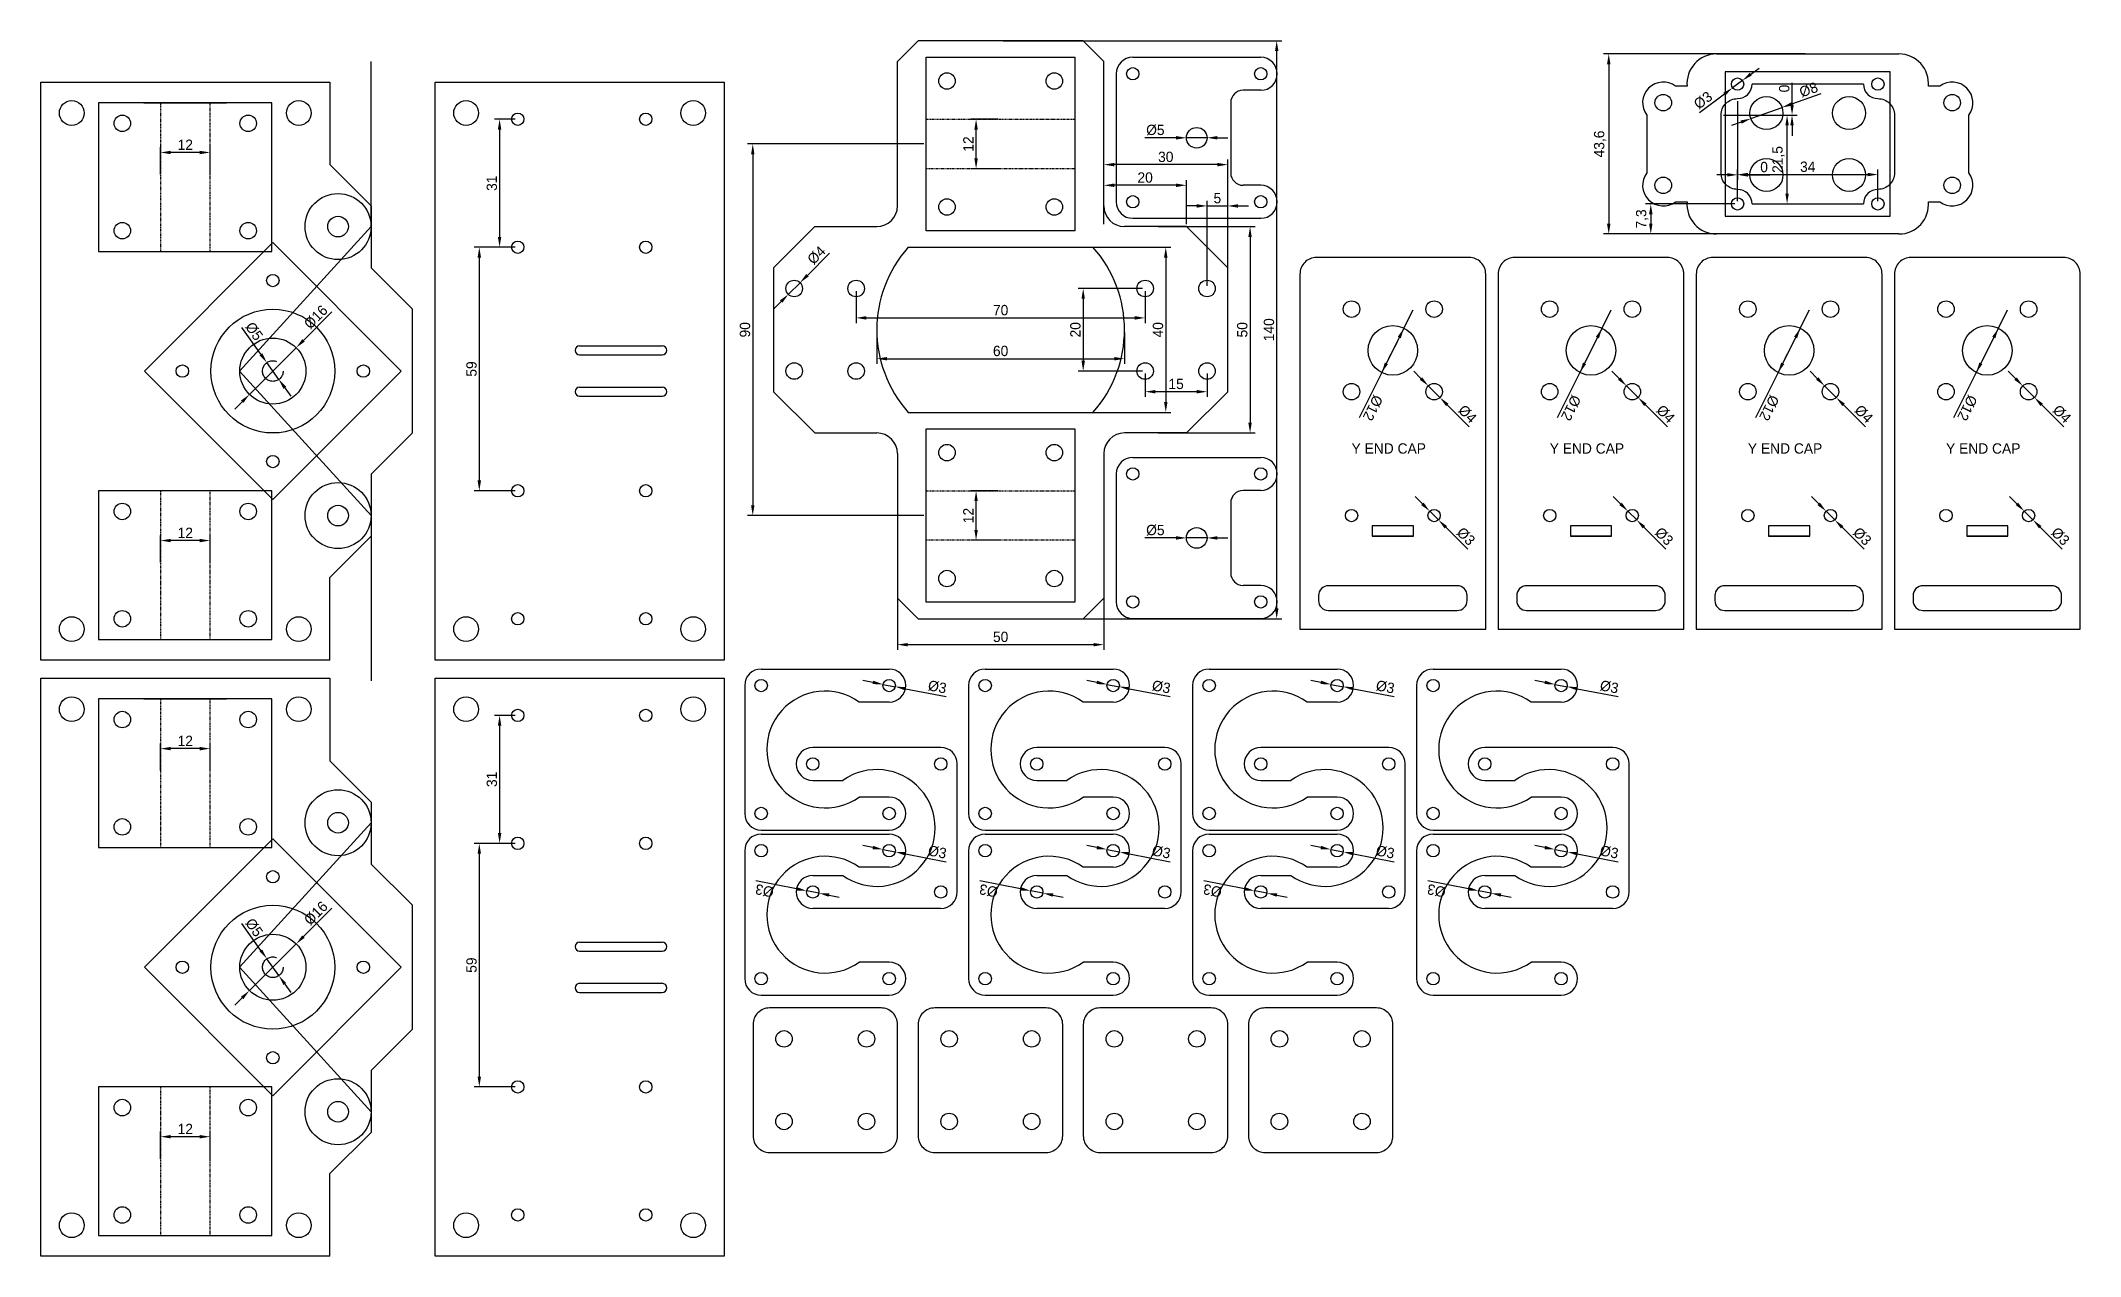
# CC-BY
# Model space of a CAD drawing. Header units: millimetres. Extents: x 5 to 499, y -139 to 155.
import ezdxf

# ---------------------------------------------------------------- set-up
doc = ezdxf.new("R2010")
doc.units = ezdxf.units.MM
doc.linetypes.add('DASH2DOT', pattern=[31.75, 12.7, -6.35, 0, -6.35, 0, -6.35])
for name, color, linetype in [('LASER', 1, 'Continuous'), ('MECHANICAL', 4, 'Continuous'), ('MECHANICAL 2', 2, 'DASH2DOT')]:
    doc.layers.add(name, color=color, linetype=linetype)
doc.styles.get("Standard").update_dxf_attribs({"font": 'FC-Simplex.shx'})
doc.dimstyles.new('ISO-25', dxfattribs={"dimtxt": 2.5, "dimasz": 2.5, "dimexe": 1.25, "dimexo": 0.625, "dimtad": 1, "dimtxsty": 'Standard', "dimcen": 2.5, "dimadec": 0, "dimazin": 0, "dimtfac": 1, "dimtmove": 0, "dimatfit": 3, "dimfxl": 1, "dimarcsym": 0})

# ---------------------------------------------------------------- blocks, each defined once
blk = doc.blocks.new('*D78')
at = {"color": 0, "linetype": 'Continuous', "lineweight": -2}
for p, q in [((464.12, 54.69), (471.23, 57.23)), ((451.88, 50.31), (449.52, 49.47)), ((454.23, 51.15), (461.77, 53.85))]:
    blk.add_line(p, q, dxfattribs=at)
at = {"color": 0}
for points in [[(463.98, 55.08), (464.26, 54.29), (461.77, 53.85)], [(452.02, 49.92), (451.74, 50.71), (454.23, 51.15)]]:
    blk.add_solid(points, dxfattribs=at)
at = {"layer": 'Defpoints', "color": 0}
for p in [(454.23, 51.15), (461.77, 53.85)]:
    blk.add_point(p, dxfattribs=at)
at = {"color": 0, "linetype": 'Continuous', "insert": (468.22, 58.14), "char_height": 2.5, "attachment_point": 5, "rotation": 19.6538}
blk.add_mtext('%%c8', dxfattribs=at)
blk = doc.blocks.new('*D79')
at = {"color": 0, "linetype": 'Continuous', "lineweight": -2}
for p, q in [((452.2, 60.4), (449.8, 58.6)), ((454.2, 61.9), (456.2, 63.4)), ((447.8, 57.1), (441.76, 52.57))]:
    blk.add_line(p, q, dxfattribs=at)
at = {"color": 0}
for points in [[(453.95, 62.23), (454.45, 61.57), (452.2, 60.4)], [(448.05, 56.77), (447.55, 57.43), (449.8, 58.6)]]:
    blk.add_solid(points, dxfattribs=at)
at = {"layer": 'Defpoints', "color": 0}
for p in [(452.2, 60.4), (449.8, 58.6)]:
    blk.add_point(p, dxfattribs=at)
at = {"color": 0, "linetype": 'Continuous', "insert": (442.65, 55.59), "char_height": 2.5, "attachment_point": 5, "rotation": 36.8699}
blk.add_mtext('%%c3', dxfattribs=at)
blk = doc.blocks.new('*D305')
at = {"color": 0, "linetype": 'Continuous', "lineweight": -2}
for p, q in [((19.07, 18.76), (16.62, 19.23)), ((21.53, 18.28), (24.47, 17.72)), ((26.93, 17.24), (36.79, 15.33))]:
    blk.add_line(p, q, dxfattribs=at)
at = {"color": 0}
for points in [[(18.99, 18.35), (19.15, 19.17), (21.53, 18.28)], [(27.01, 17.65), (26.85, 16.83), (24.47, 17.72)]]:
    blk.add_solid(points, dxfattribs=at)
at = {"layer": 'Defpoints', "color": 0}
for p in [(21.53, 18.28), (24.47, 17.72)]:
    blk.add_point(p, dxfattribs=at)
at = {"color": 0, "linetype": 'Continuous', "insert": (34.66, 17.65), "char_height": 2.5, "attachment_point": 5, "rotation": 349.0491}
blk.add_mtext('%%c3', dxfattribs=at)
blk = doc.blocks.new('*D275')
at = {"color": 0, "linetype": 'Continuous', "lineweight": -2}
for p, q in [((-30, 20), (-37.55, 20)), ((-22.5, 20), (-27.5, 20)), ((-20, 20), (-17.5, 20))]:
    blk.add_line(p, q, dxfattribs=at)
at = {"color": 0}
for points in [[(-30, 19.58), (-30, 20.42), (-27.5, 20)], [(-20, 20.42), (-20, 19.58), (-22.5, 20)]]:
    blk.add_solid(points, dxfattribs=at)
at = {"layer": 'Defpoints', "color": 0}
for p in [(-27.5, 20), (-22.5, 20)]:
    blk.add_point(p, dxfattribs=at)
at = {"color": 0, "linetype": 'Continuous', "insert": (-35.02, 21.87), "char_height": 2.5, "attachment_point": 5}
blk.add_mtext('%%c5', dxfattribs=at)
blk = doc.blocks.new('*D104')
at = {"color": 0, "linetype": 'Continuous', "lineweight": -2}
for p, q in [((-6, 3.62), (-6, 10.2)), ((6, 3.62), (6, 10.2)), ((-3.5, 8.95), (3.5, 8.95))]:
    blk.add_line(p, q, dxfattribs=at)
at = {"color": 0}
for points in [[(-3.5, 9.36), (-3.5, 8.53), (-6, 8.95)], [(3.5, 8.53), (3.5, 9.36), (6, 8.95)]]:
    blk.add_solid(points, dxfattribs=at)
at = {"layer": 'Defpoints', "color": 0}
for p in [(6, 8.95), (-6, 3), (6, 3)]:
    blk.add_point(p, dxfattribs=at)
at = {"color": 0, "linetype": 'Continuous', "insert": (0, 10.82), "char_height": 2.5, "attachment_point": 5}
blk.add_mtext('12', dxfattribs=at)
blk = doc.blocks.new('*D91')
at = {"color": 0, "linetype": 'Continuous', "lineweight": -2}
for p, q in [((270, 44.37), (270, 36.74)), ((330, 44.37), (330, 36.74)), ((272.5, 37.99), (327.5, 37.99))]:
    blk.add_line(p, q, dxfattribs=at)
at = {"color": 0}
for points in [[(272.5, 38.41), (272.5, 37.57), (270, 37.99)], [(327.5, 37.57), (327.5, 38.41), (330, 37.99)]]:
    blk.add_solid(points, dxfattribs=at)
at = {"layer": 'Defpoints', "color": 0}
for p in [(270, 45), (330, 45), (330, 37.99)]:
    blk.add_point(p, dxfattribs=at)
at = {"color": 0, "linetype": 'Continuous', "insert": (300, 39.86), "char_height": 2.5, "attachment_point": 5}
blk.add_mtext('60', dxfattribs=at)
blk = doc.blocks.new('*D93')
at = {"color": 0, "linetype": 'Continuous', "lineweight": -2}
for p, q in [((265, 54.37), (265, 46.63)), ((335, 54.37), (335, 46.63)), ((267.5, 47.88), (332.5, 47.88))]:
    blk.add_line(p, q, dxfattribs=at)
at = {"color": 0}
for points in [[(267.5, 48.3), (267.5, 47.46), (265, 47.88)], [(332.5, 47.46), (332.5, 48.3), (335, 47.88)]]:
    blk.add_solid(points, dxfattribs=at)
at = {"layer": 'Defpoints', "color": 0}
for p in [(265, 55), (335, 55), (335, 47.88)]:
    blk.add_point(p, dxfattribs=at)
at = {"color": 0, "linetype": 'Continuous', "insert": (300, 49.75), "char_height": 2.5, "attachment_point": 5}
blk.add_mtext('70', dxfattribs=at)
blk = doc.blocks.new('*D184')
at = {"color": 0, "linetype": 'Continuous', "lineweight": -2}
for p, q in [((325, 70.62), (325, 86.25)), ((352.5, 85), (327.5, 85)), ((355, 70.62), (355, 86.25))]:
    blk.add_line(p, q, dxfattribs=at)
at = {"color": 0}
for points in [[(327.5, 85.42), (327.5, 84.58), (325, 85)], [(352.5, 84.58), (352.5, 85.42), (355, 85)]]:
    blk.add_solid(points, dxfattribs=at)
at = {"layer": 'Defpoints', "color": 0}
for p in [(325, 85), (325, 70), (355, 70)]:
    blk.add_point(p, dxfattribs=at)
at = {"color": 0, "linetype": 'Continuous', "insert": (340, 86.87), "char_height": 2.5, "attachment_point": 5}
blk.add_mtext('30', dxfattribs=at)
blk = doc.blocks.new('*D185')
at = {"color": 0, "linetype": 'Continuous', "lineweight": -2}
for p, q in [((300.62, 65), (341.25, 65)), ((340, 62.5), (340, 27.5)), ((300.62, 25), (341.25, 25))]:
    blk.add_line(p, q, dxfattribs=at)
at = {"color": 0}
for points in [[(340.42, 62.5), (339.58, 62.5), (340, 65)], [(339.58, 27.5), (340.42, 27.5), (340, 25)]]:
    blk.add_solid(points, dxfattribs=at)
at = {"layer": 'Defpoints', "color": 0}
for p in [(300, 65), (300, 25), (340, 25)]:
    blk.add_point(p, dxfattribs=at)
at = {"color": 0, "linetype": 'Continuous', "insert": (338.12, 45), "char_height": 2.5, "attachment_point": 5, "rotation": 90}
blk.add_mtext('40', dxfattribs=at)
blk = doc.blocks.new('*D187')
at = {"color": 0, "linetype": 'Continuous', "lineweight": -2}
for p, q in [((338.12, 70), (361.67, 70)), ((360.42, 67.5), (360.42, 22.5)), ((338.12, 20), (361.67, 20))]:
    blk.add_line(p, q, dxfattribs=at)
at = {"color": 0}
for points in [[(360.83, 67.5), (360, 67.5), (360.42, 70)], [(360, 22.5), (360.83, 22.5), (360.42, 20)]]:
    blk.add_solid(points, dxfattribs=at)
at = {"layer": 'Defpoints', "color": 0}
for p in [(337.5, 70), (337.5, 20), (360.42, 20)]:
    blk.add_point(p, dxfattribs=at)
at = {"color": 0, "linetype": 'Continuous', "insert": (358.54, 45), "char_height": 2.5, "attachment_point": 5, "rotation": 90}
blk.add_mtext('50', dxfattribs=at)
blk = doc.blocks.new('*D188')
at = {"color": 0, "linetype": 'Continuous', "lineweight": -2}
for p, q in [((275, -3.13), (275, -32.52)), ((325, -3.13), (325, -32.52)), ((277.5, -31.27), (322.5, -31.27))]:
    blk.add_line(p, q, dxfattribs=at)
at = {"color": 0}
for points in [[(277.5, -30.86), (277.5, -31.69), (275, -31.27)], [(322.5, -31.69), (322.5, -30.86), (325, -31.27)]]:
    blk.add_solid(points, dxfattribs=at)
at = {"layer": 'Defpoints', "color": 0}
for p in [(275, -2.5), (325, -2.5), (325, -31.27)]:
    blk.add_point(p, dxfattribs=at)
at = {"color": 0, "linetype": 'Continuous', "insert": (300, -29.4), "char_height": 2.5, "attachment_point": 5}
blk.add_mtext('50', dxfattribs=at)
blk = doc.blocks.new('*D189')
at = {"color": 0, "linetype": 'Continuous', "lineweight": -2}
for p, q in [((281.38, 90), (238.71, 90)), ((239.96, 87.5), (239.96, 2.5)), ((281.38, 0), (238.71, 0))]:
    blk.add_line(p, q, dxfattribs=at)
at = {"color": 0}
for points in [[(240.37, 87.5), (239.54, 87.5), (239.96, 90)], [(239.54, 2.5), (240.37, 2.5), (239.96, 0)]]:
    blk.add_solid(points, dxfattribs=at)
at = {"layer": 'Defpoints', "color": 0}
for p in [(282, 90), (239.96, 0), (282, 0)]:
    blk.add_point(p, dxfattribs=at)
at = {"color": 0, "linetype": 'Continuous', "insert": (238.08, 45), "char_height": 2.5, "attachment_point": 5, "rotation": 90}
blk.add_mtext('90', dxfattribs=at)
blk = doc.blocks.new('*D190')
at = {"color": 0, "linetype": 'Continuous', "lineweight": -2}
for p, q in [((300.62, 115), (368.12, 115)), ((366.87, -22.5), (366.87, 112.5)), ((300.62, -25), (368.12, -25))]:
    blk.add_line(p, q, dxfattribs=at)
at = {"color": 0}
for points in [[(367.29, 112.5), (366.45, 112.5), (366.87, 115)], [(366.45, -22.5), (367.29, -22.5), (366.87, -25)]]:
    blk.add_solid(points, dxfattribs=at)
at = {"layer": 'Defpoints', "color": 0}
for p in [(300, 115), (366.87, 115), (300, -25)]:
    blk.add_point(p, dxfattribs=at)
at = {"color": 0, "linetype": 'Continuous', "insert": (365, 45), "char_height": 2.5, "attachment_point": 5, "rotation": 90}
blk.add_mtext('140', dxfattribs=at)
blk = doc.blocks.new('*D191')
at = {"color": 0, "linetype": 'Continuous', "lineweight": -2}
for p, q in [((253.18, 58.18), (258.52, 63.52)), ((248.59, 53.59), (251.41, 56.41)), ((246.82, 51.82), (245.05, 50.05))]:
    blk.add_line(p, q, dxfattribs=at)
at = {"color": 0}
for points in [[(252.89, 58.48), (253.48, 57.89), (251.41, 56.41)], [(247.11, 51.52), (246.52, 52.11), (248.59, 53.59)]]:
    blk.add_solid(points, dxfattribs=at)
at = {"layer": 'Defpoints', "color": 0}
for p in [(251.41, 56.41), (248.59, 53.59)]:
    blk.add_point(p, dxfattribs=at)
at = {"color": 0, "linetype": 'Continuous', "insert": (255.41, 63.06), "char_height": 2.5, "attachment_point": 5, "rotation": 45}
blk.add_mtext('%%c4', dxfattribs=at)
blk = doc.blocks.new('*D192')
at = {"color": 0, "linetype": 'Continuous', "lineweight": -2}
for p, q in [((347.5, 75), (345, 75)), ((350, 55.62), (350, 76.25)), ((350, 75), (355, 75)), ((355, 55.62), (355, 76.25)), ((357.5, 75), (360, 75))]:
    blk.add_line(p, q, dxfattribs=at)
at = {"color": 0}
for points in [[(347.5, 74.58), (347.5, 75.42), (350, 75)], [(357.5, 75.42), (357.5, 74.58), (355, 75)]]:
    blk.add_solid(points, dxfattribs=at)
at = {"layer": 'Defpoints', "color": 0}
for p in [(355, 75), (350, 55), (355, 55)]:
    blk.add_point(p, dxfattribs=at)
at = {"color": 0, "linetype": 'Continuous', "insert": (352.5, 76.87), "char_height": 2.5, "attachment_point": 5}
blk.add_mtext('5', dxfattribs=at)
blk = doc.blocks.new('*D193')
at = {"color": 0, "linetype": 'Continuous', "lineweight": -2}
for p, q in [((334.38, 55), (318.75, 55)), ((320, 52.5), (320, 37.5)), ((334.38, 35), (318.75, 35))]:
    blk.add_line(p, q, dxfattribs=at)
at = {"color": 0}
for points in [[(320.42, 52.5), (319.58, 52.5), (320, 55)], [(319.58, 37.5), (320.42, 37.5), (320, 35)]]:
    blk.add_solid(points, dxfattribs=at)
at = {"layer": 'Defpoints', "color": 0}
for p in [(335, 55), (320, 35), (335, 35)]:
    blk.add_point(p, dxfattribs=at)
at = {"color": 0, "linetype": 'Continuous', "insert": (318.12, 45), "char_height": 2.5, "attachment_point": 5, "rotation": 90}
blk.add_mtext('20', dxfattribs=at)
blk = doc.blocks.new('*D194')
at = {"color": 0, "linetype": 'Continuous', "lineweight": -2}
for p, q in [((335, 34.37), (335, 28.75)), ((347.5, 30), (337.5, 30)), ((350, 34.37), (350, 28.75))]:
    blk.add_line(p, q, dxfattribs=at)
at = {"color": 0}
for points in [[(337.5, 30.42), (337.5, 29.58), (335, 30)], [(347.5, 29.58), (347.5, 30.42), (350, 30)]]:
    blk.add_solid(points, dxfattribs=at)
at = {"layer": 'Defpoints', "color": 0}
for p in [(335, 35), (350, 35), (335, 30)]:
    blk.add_point(p, dxfattribs=at)
at = {"color": 0, "linetype": 'Continuous', "insert": (342.5, 31.87), "char_height": 2.5, "attachment_point": 5}
blk.add_mtext('15', dxfattribs=at)
blk = doc.blocks.new('*D195')
at = {"color": 0, "linetype": 'Continuous', "lineweight": -2}
for p, q in [((325, 70.62), (325, 81.25)), ((342.5, 80), (327.5, 80)), ((345, 70.62), (345, 81.25))]:
    blk.add_line(p, q, dxfattribs=at)
at = {"color": 0}
for points in [[(327.5, 80.42), (327.5, 79.58), (325, 80)], [(342.5, 79.58), (342.5, 80.42), (345, 80)]]:
    blk.add_solid(points, dxfattribs=at)
at = {"layer": 'Defpoints', "color": 0}
for p in [(325, 80), (325, 70), (345, 70)]:
    blk.add_point(p, dxfattribs=at)
at = {"color": 0, "linetype": 'Continuous', "insert": (335, 81.87), "char_height": 2.5, "attachment_point": 5}
blk.add_mtext('20', dxfattribs=at)
blk = doc.blocks.new('*D198')
at = {"color": 0, "linetype": 'Continuous', "lineweight": -2}
for p, q in [((416, 116.12), (416, 123.85)), ((450, 116.12), (450, 123.85)), ((418.5, 122.6), (447.5, 122.6))]:
    blk.add_line(p, q, dxfattribs=at)
at = {"color": 0}
for points in [[(418.5, 123.02), (418.5, 122.18), (416, 122.6)], [(447.5, 122.18), (447.5, 123.02), (450, 122.6)]]:
    blk.add_solid(points, dxfattribs=at)
at = {"layer": 'Defpoints', "color": 0}
for p in [(450, 122.6), (416, 115.5), (450, 115.5)]:
    blk.add_point(p, dxfattribs=at)
at = {"color": 0, "linetype": 'Continuous', "insert": (433, 124.48), "char_height": 2.5, "attachment_point": 5}
blk.add_mtext('34', dxfattribs=at)
blk = doc.blocks.new('*D199')
at = {"color": 0, "linetype": 'Continuous', "lineweight": -2}
for p, q in [((416, 140.38), (416, 121.28)), ((416, 119.62), (416, 123.78)), ((413.5, 122.53), (411, 122.53)), ((416, 122.53), (416, 122.53)), ((418.5, 122.53), (423.85, 122.53))]:
    blk.add_line(p, q, dxfattribs=at)
at = {"color": 0}
for points in [[(413.5, 122.11), (413.5, 122.95), (416, 122.53)], [(418.5, 122.95), (418.5, 122.11), (416, 122.53)]]:
    blk.add_solid(points, dxfattribs=at)
at = {"layer": 'Defpoints', "color": 0}
for p in [(416, 141), (416, 122.53), (416, 119)]:
    blk.add_point(p, dxfattribs=at)
at = {"color": 0, "linetype": 'Continuous', "insert": (422.43, 124.4), "char_height": 2.5, "attachment_point": 5}
blk.add_mtext('0', dxfattribs=at)
blk = doc.blocks.new('*D200')
at = {"color": 0, "linetype": 'Continuous', "lineweight": -2}
for p, q in [((429.2, 139.5), (429.2, 144.85)), ((416.62, 137), (430.45, 137)), ((416.62, 137), (430.45, 137)), ((429.2, 137), (429.2, 137)), ((429.2, 134.5), (429.2, 132))]:
    blk.add_line(p, q, dxfattribs=at)
at = {"color": 0}
for points in [[(428.78, 139.5), (429.61, 139.5), (429.2, 137)], [(429.61, 134.5), (428.78, 134.5), (429.2, 137)]]:
    blk.add_solid(points, dxfattribs=at)
at = {"layer": 'Defpoints', "color": 0}
for p in [(416, 137), (416, 137), (429.2, 137)]:
    blk.add_point(p, dxfattribs=at)
at = {"color": 0, "linetype": 'Continuous', "insert": (427.32, 143.43), "char_height": 2.5, "attachment_point": 5, "rotation": 90}
blk.add_mtext('0', dxfattribs=at)
blk = doc.blocks.new('*D201')
at = {"color": 0, "linetype": 'Continuous', "lineweight": -2}
for p, q in [((412.62, 137), (429.25, 137)), ((428, 118), (428, 134.5)), ((420.12, 115.5), (429.25, 115.5))]:
    blk.add_line(p, q, dxfattribs=at)
at = {"color": 0}
for points in [[(428.41, 134.5), (427.58, 134.5), (428, 137)], [(427.58, 118), (428.41, 118), (428, 115.5)]]:
    blk.add_solid(points, dxfattribs=at)
at = {"layer": 'Defpoints', "color": 0}
for p in [(412, 137), (428, 137), (419.5, 115.5)]:
    blk.add_point(p, dxfattribs=at)
at = {"color": 0, "linetype": 'Continuous', "insert": (425.9, 126.25), "char_height": 2.5, "attachment_point": 5, "rotation": 90}
blk.add_mtext('21,5', dxfattribs=at)
blk = doc.blocks.new('*D202')
at = {"color": 0, "linetype": 'Continuous', "lineweight": -2}
for p, q in [((432.38, 151.8), (383.55, 151.8)), ((384.8, 149.3), (384.8, 110.7)), ((432.38, 108.2), (383.55, 108.2))]:
    blk.add_line(p, q, dxfattribs=at)
at = {"color": 0}
for points in [[(385.22, 149.3), (384.38, 149.3), (384.8, 151.8)], [(384.38, 110.7), (385.22, 110.7), (384.8, 108.2)]]:
    blk.add_solid(points, dxfattribs=at)
at = {"layer": 'Defpoints', "color": 0}
for p in [(433, 151.8), (384.8, 108.2), (433, 108.2)]:
    blk.add_point(p, dxfattribs=at)
at = {"color": 0, "linetype": 'Continuous', "insert": (382.7, 130), "char_height": 2.5, "attachment_point": 5, "rotation": 90}
blk.add_mtext('43,6', dxfattribs=at)
blk = doc.blocks.new('*D204')
at = {"color": 0, "linetype": 'Continuous', "lineweight": -2}
for p, q in [((415.38, 115.5), (393.73, 115.5)), ((394.98, 113), (394.98, 110.7)), ((415.38, 108.2), (393.73, 108.2))]:
    blk.add_line(p, q, dxfattribs=at)
at = {"color": 0}
for points in [[(395.4, 113), (394.57, 113), (394.98, 115.5)], [(394.57, 110.7), (395.4, 110.7), (394.98, 108.2)]]:
    blk.add_solid(points, dxfattribs=at)
at = {"layer": 'Defpoints', "color": 0}
for p in [(416, 115.5), (394.98, 108.2), (416, 108.2)]:
    blk.add_point(p, dxfattribs=at)
at = {"color": 0, "linetype": 'Continuous', "insert": (392.88, 111.85), "char_height": 2.5, "attachment_point": 5, "rotation": 90}
blk.add_mtext('7,3', dxfattribs=at)
blk = doc.blocks.new('*D302')
at = {"color": 0, "linetype": 'Continuous', "lineweight": -2}
for p, q in [((-0.74, 12.75), (4.6, 18.09)), ((-5.34, 8.15), (-2.51, 10.98)), ((-7.1, 6.38), (-8.87, 4.62))]:
    blk.add_line(p, q, dxfattribs=at)
at = {"color": 0}
for points in [[(-1.03, 13.04), (-0.44, 12.45), (-2.51, 10.98)], [(-6.81, 6.09), (-7.4, 6.68), (-5.34, 8.15)]]:
    blk.add_solid(points, dxfattribs=at)
at = {"layer": 'Defpoints', "color": 0}
for p in [(-2.51, 10.98), (-5.34, 8.15)]:
    blk.add_point(p, dxfattribs=at)
at = {"color": 0, "linetype": 'Continuous', "insert": (1.49, 17.63), "char_height": 2.5, "attachment_point": 5, "rotation": 45}
blk.add_mtext('%%c4', dxfattribs=at)
blk = doc.blocks.new('*D301')
at = {"color": 0, "linetype": 'Continuous', "lineweight": -2}
for p, q in [((-19.29, 2.25), (-23.76, 4.49)), ((-19.29, 2.25), (-8.55, -3.12)), ((-17.05, 1.13), (-14.82, 0.01)), ((-17.05, 1.13), (-14.82, 0.01)), ((-10.79, -2), (-13.03, -0.88)), ((-8.55, -3.12), (2.4, -8.6))]:
    blk.add_line(p, q, dxfattribs=at)
at = {"color": 0}
for points in [[(-16.87, 1.5), (-17.24, 0.76), (-19.29, 2.25)], [(-10.98, -2.37), (-10.6, -1.63), (-8.55, -3.12)]]:
    blk.add_solid(points, dxfattribs=at)
at = {"layer": 'Defpoints', "color": 0}
for p in [(-19.29, 2.25), (-8.55, -3.12)]:
    blk.add_point(p, dxfattribs=at)
at = {"color": 0, "linetype": 'Continuous', "insert": (0, -5.3), "char_height": 2.5, "attachment_point": 5, "rotation": 333.4349}
blk.add_mtext('%%c12', dxfattribs=at)
blk = doc.blocks.new('*D303')
at = {"color": 0, "linetype": 'Continuous', "lineweight": -2}
for p, q in [((28.91, 12.39), (34.25, 17.73)), ((25.02, 8.51), (27.14, 10.63)), ((23.25, 6.74), (21.48, 4.97))]:
    blk.add_line(p, q, dxfattribs=at)
at = {"color": 0}
for points in [[(28.61, 12.69), (29.2, 12.1), (27.14, 10.63)], [(23.55, 6.44), (22.96, 7.03), (25.02, 8.51)]]:
    blk.add_solid(points, dxfattribs=at)
at = {"layer": 'Defpoints', "color": 0}
for p in [(27.14, 10.63), (25.02, 8.51)]:
    blk.add_point(p, dxfattribs=at)
at = {"color": 0, "linetype": 'Continuous', "insert": (31.13, 17.27), "char_height": 2.5, "attachment_point": 5, "rotation": 45}
blk.add_mtext('%%c3', dxfattribs=at)
blk = doc.blocks.new('*D306')
at = {"color": 0, "linetype": 'Continuous', "lineweight": -2}
for p, q in [((34, 122.62), (34, 129.2)), ((46, 122.62), (46, 129.2)), ((43.5, 127.95), (36.5, 127.95))]:
    blk.add_line(p, q, dxfattribs=at)
at = {"color": 0}
for points in [[(36.5, 128.36), (36.5, 127.53), (34, 127.95)], [(43.5, 127.53), (43.5, 128.36), (46, 127.95)]]:
    blk.add_solid(points, dxfattribs=at)
at = {"layer": 'Defpoints', "color": 0}
for p in [(34, 127.95), (34, 122), (46, 122)]:
    blk.add_point(p, dxfattribs=at)
at = {"color": 0, "linetype": 'Continuous', "insert": (40, 129.82), "char_height": 2.5, "attachment_point": 5}
blk.add_mtext('12', dxfattribs=at)
blk = doc.blocks.new('*D307')
at = {"color": 0, "linetype": 'Continuous', "lineweight": -2}
for p, q in [((34, 28.62), (34, 35.2)), ((46, 28.62), (46, 35.2)), ((43.5, 33.95), (36.5, 33.95))]:
    blk.add_line(p, q, dxfattribs=at)
at = {"color": 0}
for points in [[(36.5, 34.36), (36.5, 33.53), (34, 33.95)], [(43.5, 33.53), (43.5, 34.36), (46, 33.95)]]:
    blk.add_solid(points, dxfattribs=at)
at = {"layer": 'Defpoints', "color": 0}
for p in [(34, 33.95), (34, 28), (46, 28)]:
    blk.add_point(p, dxfattribs=at)
at = {"color": 0, "linetype": 'Continuous', "insert": (40, 35.82), "char_height": 2.5, "attachment_point": 5}
blk.add_mtext('12', dxfattribs=at)
blk = doc.blocks.new('*D308')
at = {"color": 0, "lineweight": -2}
for p, q in [((58.31, 79.07), (53.67, 85.59)), ((62.66, 72.96), (59.76, 77.04)), ((64.11, 70.93), (65.56, 68.89))]:
    blk.add_line(p, q, dxfattribs=at)
at = {"color": 0}
for points in [[(57.97, 78.83), (58.65, 79.31), (59.76, 77.04)], [(64.45, 71.17), (63.77, 70.69), (62.66, 72.96)]]:
    blk.add_solid(points, dxfattribs=at)
at = {"layer": 'Defpoints', "color": 0}
for p in [(59.76, 77.04), (62.66, 72.96)]:
    blk.add_point(p, dxfattribs=at)
at = {"color": 0, "linetype": 'Continuous', "insert": (56.67, 84.62), "char_height": 2.5, "attachment_point": 5, "rotation": 305.4494}
blk.add_mtext('%%c5', dxfattribs=at)
blk = doc.blocks.new('*D309')
at = {"color": 0, "linetype": 'Continuous', "lineweight": -2}
for p, q in [((68.64, 82.42), (75.53, 89.32)), ((55.55, 69.34), (66.87, 80.66)), ((53.79, 67.58), (52.02, 65.81))]:
    blk.add_line(p, q, dxfattribs=at)
at = {"color": 0}
for points in [[(68.34, 82.72), (68.93, 82.13), (66.87, 80.66)], [(54.08, 67.28), (53.49, 67.87), (55.55, 69.34)]]:
    blk.add_solid(points, dxfattribs=at)
at = {"layer": 'Defpoints', "color": 0}
for p in [(66.87, 80.66), (55.55, 69.34)]:
    blk.add_point(p, dxfattribs=at)
at = {"color": 0, "linetype": 'Continuous', "insert": (71.64, 88.08), "char_height": 2.5, "attachment_point": 5, "rotation": 45}
blk.add_mtext('%%c16', dxfattribs=at)
blk = doc.blocks.new('NEMA17_MOTOR')
at = {"layer": 'LASER', "color": 3}
for centre in [(-15.5, 15.5), (15.5, 15.5), (-15.5, -15.5), (15.5, -15.5)]:
    blk.add_circle(centre, 1.5, dxfattribs=at)
at = {"layer": 'LASER'}
blk.add_circle((0, 0), 15, dxfattribs=at)
at = {"layer": 'MECHANICAL'}
blk.add_lwpolyline([(-22, -22), (-22, 22), (22, 22), (22, -22)], close=True, dxfattribs=at)
at = {"layer": 'MECHANICAL 2'}
blk.add_circle((0, 0), 2.5, dxfattribs=at)
blk = doc.blocks.new('KRAKEN_HEAD')
at = {"layer": 'LASER', "linetype": 'Continuous'}
for p, q in [((445.9, 66.8), (490.1, 66.8)), ((481.5, 59.5), (454.5, 59.5)), ((454.5, 30.5), (481.5, 30.5)), ((490.1, 23.2), (445.9, 23.2))]:
    blk.add_line(p, q, dxfattribs=at)
for points in [[(454.5, 30.5, 0.4142136), (451, 34, -0.4142136), (447, 38), (447, 52, -0.4142136), (451, 56, 0.4142136), (454.5, 59.5, 0.4142136)], [(481.5, 59.5, 0.4142136), (485, 56, -0.4142136), (489, 52), (489, 38, -0.4142136), (485, 34, 0.4142136), (481.5, 30.5, 0.4142136)]]:
    blk.add_lwpolyline(points, format="xyb", dxfattribs=at)
for points in [[(438.78, 59), (436, 59)], [(500, 59), (497.22, 59)], [(429, 52), (429, 38)], [(507, 38), (507, 52)], [(436, 31), (438.78, 31)], [(497.22, 31), (500, 31)]]:
    blk.add_lwpolyline(points, dxfattribs=at)
at = {"layer": 'LASER', "color": 3, "linetype": 'Continuous'}
for centre, radius in [((451, 59.5), 1.5), ((485, 59.5), 1.5), ((433, 55), 2), ((503, 55), 2), ((433, 35), 2), ((503, 35), 2), ((451, 30.5), 1.5), ((485, 30.5), 1.5)]:
    blk.add_circle(centre, radius, dxfattribs=at)
at = {"layer": 'LASER', "linetype": 'Continuous'}
for centre, radius, start, end in [((445.9, 59.65), 7.15, 90, 185.21591), ((490.1, 59.65), 7.15, 354.78409, 90), ((433, 55), 5, 53.1301, 216.8699), ((503, 55), 5, 323.1301, 126.8699), ((433, 35), 5, 143.1301, 306.8699), ((503, 35), 5, 233.1301, 36.8699), ((445.9, 30.35), 7.15, 174.78409, 270), ((490.1, 30.35), 7.15, 270, 5.21591)]:
    blk.add_arc(centre, radius, start, end, dxfattribs=at)
at = {"layer": 'MECHANICAL', "linetype": 'Continuous'}
blk.add_lwpolyline([(448, 62.5), (448, 27.5), (488, 27.5), (488, 62.5)], close=True, dxfattribs=at)
for centre in [(458, 52.5), (478, 52.5), (458, 37.5), (478, 37.5)]:
    blk.add_circle(centre, 4, dxfattribs=at)
at = {"linetype": 'Continuous'}
for p1, p2, picture, middle in [((452.2, 60.4), (449.8, 58.6), '*D79', (443.78, 54.085)), ((454.233, 51.155), (461.767, 53.845), '*D78', (468.854, 56.376))]:
    dim = blk.add_diameter_dim_2p(p1=p1, p2=p2, dimstyle='ISO-25', dxfattribs=at)
    dim.commit()
    dim.dimension.update_dxf_attribs({"geometry": picture, "text_midpoint": middle, "dimtype": 163})
blk = doc.blocks.new('X_MOTOR_SHIM')
at = {"layer": 'LASER', "linetype": 'Continuous'}
for p, q in [((-8, 22), (23, 22)), ((-12, 18), (-12, -13)), ((23, 14), (15.731, 14)), ((23, -9), (15.731, -9)), ((-8, -17), (23, -17))]:
    blk.add_line(p, q, dxfattribs=at)
at = {"layer": 'LASER', "color": 3}
for centre in [(-8, 18), (23, 18), (-8, -13), (23, -13)]:
    blk.add_circle(centre, 1.5, dxfattribs=at)
at = {"layer": 'LASER', "linetype": 'Continuous'}
for centre, radius, start, end in [((-8, 18), 4, 90, 180), ((23, 18), 4, 270, 90), ((7.5, 2.5), 14.142, 54.40709, 305.59291), ((23, -13), 4, 270, 90), ((-8, -13), 4, 180, 270)]:
    blk.add_arc(centre, radius, start, end, dxfattribs=at)
at = {"linetype": 'Continuous'}
dim = blk.add_diameter_dim_2p(p1=(21.527, 18.285), p2=(24.473, 17.715), dimstyle='ISO-25', dxfattribs=at)
dim.commit()
dim.dimension.update_dxf_attribs({"geometry": '*D305', "text_midpoint": (34.309, 15.812), "dimtype": 163})
blk = doc.blocks.new('X_IDLER_PLATE')
at = {"layer": 'LASER', "linetype": 'Continuous'}
for p, q in [((-44.5, 35.5), (-44.5, 4.5)), ((-40.5, 39.5), (-9.5, 39.5)), ((-9.5, 31.5), (-13.769, 31.5)), ((-16.769, 28.5), (-16.769, 11.5)), ((-9.5, 8.5), (-13.769, 8.5)), ((-40.5, 0.5), (-9.5, 0.5))]:
    blk.add_line(p, q, dxfattribs=at)
at = {"layer": 'LASER', "color": 3}
for centre in [(-40.5, 35.5), (-9.5, 35.5), (-40.5, 4.5), (-9.5, 4.5)]:
    blk.add_circle(centre, 1.5, dxfattribs=at)
at = {"layer": 'LASER', "color": 3, "linetype": 'Continuous'}
blk.add_circle((-25, 20), 2.5, dxfattribs=at)
at = {"layer": 'LASER', "linetype": 'Continuous'}
for centre, radius, start, end in [((-40.5, 35.5), 4, 90, 180), ((-9.5, 35.5), 4, 270, 90), ((-13.769, 28.5), 3, 90, 180), ((-13.769, 11.5), 3, 180, 270), ((-9.5, 4.5), 4, 270, 90), ((-40.5, 4.5), 4, 180, 270)]:
    blk.add_arc(centre, radius, start, end, dxfattribs=at)
at = {"linetype": 'Continuous'}
dim = blk.add_diameter_dim_2p(p1=(-22.5, 20), p2=(-27.5, 20), dimstyle='ISO-25', dxfattribs=at)
dim.commit()
dim.dimension.update_dxf_attribs({"geometry": '*D275', "text_midpoint": (-35.025, 20), "dimtype": 163})
blk = doc.blocks.new('LINEAR_BEARING')
at = {"layer": 'LASER', "color": 3, "linetype": 'Continuous'}
for centre in [(-15.25, 16), (15.25, 16), (-15.25, -10), (15.25, -10)]:
    blk.add_circle(centre, 2, dxfattribs=at)
at = {"layer": 'MECHANICAL', "linetype": 'Continuous'}
blk.add_lwpolyline([(-21, -15), (-21, 21), (21, 21), (21, -15)], close=True, dxfattribs=at)
at = {"layer": 'MECHANICAL 2', "linetype": 'DASH2DOT', "ltscale": 0.02}
blk.add_lwpolyline([(-6, -15), (-6, 21), (6, 21), (6, -15)], close=True, dxfattribs=at)
at = {"linetype": 'Continuous'}
dim = blk.add_linear_dim(base=(6, 8.946), p1=(-6, 3), p2=(6, 3), dimstyle='ISO-25', dxfattribs=at)
dim.commit()
dim.dimension.update_dxf_attribs({"geometry": '*D104', "text_midpoint": (0, 10.821)})
blk = doc.blocks.new('X_AXIS_CARRAIGE')
at = {"layer": 'LASER', "linetype": 'Continuous'}
for p, q in [((275, 110), (280, 115)), ((320, 115), (280, 115)), ((320, 115), (325, 110)), ((275, 75), (275, 110)), ((325, 75), (325, 110)), ((255, 70), (245, 60)), ((255, 70), (270, 70)), ((345, 70), (330, 70)), ((355, 60), (345, 70)), ((277.639, 65), (322.361, 65)), ((245, 60), (245, 30)), ((355, 30), (355, 60)), ((245, 30), (255, 20)), ((345, 20), (355, 30)), ((277.639, 25), (322.361, 25)), ((255, 20), (270, 20)), ((345, 20), (330, 20)), ((275, 15), (275, -20)), ((325, 15), (325, -20)), ((275, -20), (280, -25)), ((325, -20), (320, -25)), ((280, -25), (320, -25))]:
    blk.add_line(p, q, dxfattribs=at)
at = {"layer": 'LASER', "color": 3, "linetype": 'Continuous'}
for centre in [(250, 55), (265, 55), (335, 55), (350, 55), (250, 35), (265, 35), (335, 35), (350, 35)]:
    blk.add_circle(centre, 2, dxfattribs=at)
at = {"layer": 'LASER', "linetype": 'Continuous'}
for centre, radius, start, end in [((270, 75), 5, 270, 0), ((330, 75), 5, 180, 270), ((300, 45), 30, 138.18969, 221.81031), ((300, 45), 30, 318.18969, 41.81031), ((270, 15), 5, 0, 90), ((330, 15), 5, 90, 180)]:
    blk.add_arc(centre, radius, start, end, dxfattribs=at)
at = {"rotation": 90}
for p in [(303, 90), (303, 0)]:
    blk.add_blockref('LINEAR_BEARING', p, dxfattribs=at)
at = {"linetype": 'Continuous'}
for base, p1, p2, picture, middle in [((366.871, 115), (300, -25), (300, 115), '*D190', (364.996, 45)), ((360.416, 20), (337.5, 70), (337.5, 20), '*D187', (358.541, 45)), ((320, 35), (335, 55), (335, 35), '*D193', (318.125, 45))]:
    dim = blk.add_linear_dim(base=base, p1=p1, p2=p2, angle=90, dimstyle='ISO-25', dxfattribs=at)
    dim.commit()
    dim.dimension.update_dxf_attribs({"geometry": picture, "text_midpoint": middle})
for p1, p2, distance, picture, middle in [((282, 90), (282, 0), -42.045, '*D189', (238.08, 45)), ((300, 65), (300, 25), 40, '*D185', (338.125, 45)), ((265, 55), (335, 55), -7.121, '*D93', (300, 49.754)), ((270, 45), (330, 45), -7.01, '*D91', (300, 39.865))]:
    dim = blk.add_aligned_dim(p1=p1, p2=p2, distance=distance, dimstyle='ISO-25', dxfattribs=at)
    dim.commit()
    dim.dimension.update_dxf_attribs({"geometry": picture, "text_midpoint": middle})
for base, p1, picture, middle in [((325, 85), (355, 70), '*D184', (340, 85)), ((325, 80), (345, 70), '*D195', (335, 80))]:
    dim = blk.add_linear_dim(base=base, p1=p1, p2=(325, 70), dimstyle='ISO-25', dxfattribs=at)
    dim.commit()
    dim.dimension.update_dxf_attribs({"geometry": picture, "text_midpoint": middle, "dimtype": 160})
for base, p1, p2, picture, middle in [((355, 75), (350, 55), (355, 55), '*D192', (352.5, 76.875)), ((335, 30), (350, 35), (335, 35), '*D194', (342.5, 31.875)), ((325, -31.273), (275, -2.5), (325, -2.5), '*D188', (300, -29.398))]:
    dim = blk.add_linear_dim(base=base, p1=p1, p2=p2, dimstyle='ISO-25', dxfattribs=at)
    dim.commit()
    dim.dimension.update_dxf_attribs({"geometry": picture, "text_midpoint": middle})
dim = blk.add_diameter_dim_2p(p1=(248.586, 53.586), p2=(251.414, 56.414), dimstyle='ISO-25', dxfattribs=at)
dim.commit()
dim.dimension.update_dxf_attribs({"geometry": '*D191', "text_midpoint": (256.735, 61.735), "dimtype": 163})
blk = doc.blocks.new('Y_AXIS_END')
at = {"layer": 'LASER', "color": 3, "linetype": 'Continuous'}
for p, q in [((31.079, 4.566), (28.579, 4.566)), ((28.579, 4.566), (28.579, -5.434)), ((28.579, -5.434), (31.079, -5.434))]:
    blk.add_line(p, q, dxfattribs=at)
at = {"layer": 'LASER', "linetype": 'Continuous'}
blk.add_lwpolyline([(-36.421, 18.066), (-36.421, -18.934, 0.4142136), (-32.421, -22.934), (53.579, -22.934), (53.579, 22.066), (-32.421, 22.066, 0.4142136)], format="xyb", close=True, dxfattribs=at)
at = {"layer": 'LASER', "color": 3, "linetype": 'Continuous'}
blk.add_lwpolyline([(43.08, 15.16), (43.08, -16.028, 0.4142136), (45.479, -18.427), (46.679, -18.427, 0.4142136), (49.078, -16.028), (49.078, 15.16, 0.4142136), (46.679, 17.559), (45.479, 17.559, 0.4142136)], format="xyb", close=True, dxfattribs=at)
blk.add_lwpolyline([(31.079, 4.566), (31.079, -5.434), (31.079, -5.434), (31.079, 4.566)], close=True, dxfattribs=at)
for centre, radius in [((-23.921, 9.566), 2), ((-3.921, 9.566), 2), ((26.079, 9.566), 1.5), ((-23.921, -10.434), 2), ((-3.921, -10.434), 2), ((26.079, -10.434), 1.5)]:
    blk.add_circle(centre, radius, dxfattribs=at)
at = {"layer": 'LASER', "color": 1, "linetype": 'Continuous'}
blk.add_circle((-13.921, -0.434), 6, dxfattribs=at)
at = {"layer": 'LASER', "linetype": 'Continuous'}
blk.add_text('Y END CAP', height=2.5, rotation=90, dxfattribs=at).set_placement((11.079, -10.434))
at = {"linetype": 'Continuous'}
for p1, p2, picture, middle in [((-5.335, 8.152), (-2.507, 10.981), '*D302', (2.814, 16.302)), ((25.018, 8.506), (27.14, 10.627), '*D303', (32.461, 15.948)), ((-19.288, 2.25), (-8.554, -3.117), '*D301', (-0.84, -6.974))]:
    dim = blk.add_diameter_dim_2p(p1=p1, p2=p2, dimstyle='ISO-25', dxfattribs=at)
    dim.commit()
    dim.dimension.update_dxf_attribs({"geometry": picture, "text_midpoint": middle, "dimtype": 163})
blk = doc.blocks.new('Y_AXIS_CARRIAGE')
at = {"linetype": 'Continuous'}
for p, q in [((30, 140), (50, 140)), ((119.904, 136), (114.884, 136)), ((116.134, 133.5), (116.134, 107.5)), ((119.904, 105), (109.969, 105)), ((119.904, 105), (114.884, 105)), ((111.219, 102.5), (111.219, 48.5)), ((119.904, 46), (109.969, 46))]:
    blk.add_line(p, q, dxfattribs=at)
for points in [[(116.551, 133.5), (115.718, 133.5), (116.134, 136)], [(111.636, 102.5), (110.803, 102.5), (111.219, 105)], [(115.718, 107.5), (116.551, 107.5), (116.134, 105)], [(110.803, 48.5), (111.636, 48.5), (111.219, 46)]]:
    blk.add_solid(points)
at = {"layer": 'LASER', "linetype": 'Continuous'}
for p, q in [((5, 5), (5, 145)), ((5, 145), (75, 145)), ((75, 145), (75, 125)), ((100.529, 5), (100.529, 145)), ((100.529, 145), (170.529, 145)), ((170.529, 145), (170.529, 5)), ((75, 125), (85, 115)), ((85, 115), (85, 100)), ((95, 90), (85, 100)), ((95, 60), (95, 90)), ((85, 50), (95, 60)), ((85, 50), (85, 35)), ((75, 25), (85, 35)), ((75, 5), (75, 25)), ((75, 5), (5, 5)), ((170.529, 5), (100.529, 5))]:
    blk.add_line(p, q, dxfattribs=at)
at = {"layer": 'LASER', "color": 3, "linetype": 'Continuous'}
for p, q in [((135.529, 81.1), (155.529, 81.1)), ((135.529, 78.9), (155.529, 78.9)), ((135.529, 71.1), (155.529, 71.1)), ((135.529, 68.9), (155.529, 68.9))]:
    blk.add_line(p, q, dxfattribs=at)
for centre, radius in [((12.5, 137.5), 3), ((67.5, 137.5), 3), ((108.029, 137.5), 3), ((163.029, 137.5), 3), ((24.75, 135), 2), ((55.25, 135), 2), ((24.75, 109), 2), ((55.25, 109), 2), ((77, 110), 2.5), ((24.75, 41), 2), ((55.25, 41), 2), ((77, 40), 2.5), ((12.5, 12.5), 3), ((24.75, 15), 2), ((55.25, 15), 2), ((67.5, 12.5), 3), ((108.029, 12.5), 3), ((163.029, 12.5), 3)]:
    blk.add_circle(centre, radius, dxfattribs=at)
at = {"layer": 'LASER', "color": 3}
for centre in [(120.529, 136), (151.529, 136), (120.529, 105), (151.529, 105), (120.529, 46), (151.529, 46), (120.529, 15), (151.529, 15)]:
    blk.add_circle(centre, 1.5, dxfattribs=at)
at = {"layer": 'LASER', "color": 3, "linetype": 'Continuous'}
for centre, start, end in [((135.529, 80), 90, 270), ((155.529, 80), 270, 90), ((135.529, 70), 90, 270), ((155.529, 70), 270, 90)]:
    blk.add_arc(centre, 1.1, start, end, dxfattribs=at)
at = {"layer": 'MECHANICAL', "linetype": 'Continuous'}
for points in [[(61, 104), (61, 140), (19, 140), (19, 104)], [(61, 10), (61, 46), (19, 46), (19, 10)]]:
    blk.add_lwpolyline(points, close=True, dxfattribs=at)
at = {"layer": 'MECHANICAL'}
blk.add_circle((61.211, 75), 8, dxfattribs=at)
at = {"layer": 'MECHANICAL 2', "linetype": 'Continuous'}
for p, q in [((53.131, 75), (85, 110)), ((85, 40), (53.131, 75))]:
    blk.add_line(p, q, dxfattribs=at)
at = {"layer": 'MECHANICAL 2', "linetype": 'DASH2DOT', "ltscale": 0.02}
for points in [[(46, 104), (46, 140), (34, 140), (34, 104)], [(46, 10), (46, 46), (34, 46), (34, 10)]]:
    blk.add_lwpolyline(points, close=True, dxfattribs=at)
at = {"layer": 'MECHANICAL 2', "linetype": 'Continuous'}
for centre in [(77, 110), (77, 40)]:
    blk.add_circle(centre, 8, dxfattribs=at)
at = {"rotation": 45}
blk.add_blockref('NEMA17_MOTOR', (61.211, 75), dxfattribs=at)
at = {"linetype": 'Continuous', "char_height": 2.5, "attachment_point": 5, "rotation": 90}
for s, insert in [('31', (114.259, 120.5)), ('59', (109.344, 75.5))]:
    blk.add_mtext(s, dxfattribs=dict(at, insert=insert))
at = {"linetype": 'Continuous'}
for base, p1, p2, picture, middle in [((34, 127.946), (46, 122), (34, 122), '*D306', (40, 129.821)), ((34, 33.946), (46, 28), (34, 28), '*D307', (40, 35.821))]:
    dim = blk.add_linear_dim(base=base, p1=p1, p2=p2, angle=180, dimstyle='ISO-25', dxfattribs=at)
    dim.commit()
    dim.dimension.update_dxf_attribs({"geometry": picture, "text_midpoint": middle})
dim = blk.add_diameter_dim_2p(p1=(55.554, 69.343), p2=(66.868, 80.657), dimstyle='ISO-25', dxfattribs=at)
dim.commit()
dim.dimension.update_dxf_attribs({"geometry": '*D309', "text_midpoint": (72.966, 86.756), "dimtype": 163})
dim = blk.add_diameter_dim_2p(p1=(62.661, 72.963), p2=(59.761, 77.037), dimstyle='ISO-25')
dim.commit()
dim.dimension.update_dxf_attribs({"geometry": '*D308', "text_midpoint": (55.139, 83.529), "dimtype": 163})

msp = doc.modelspace()

# ---------------------------------------------------------------- linework, layer by layer
at = {"layer": 'LASER', "linetype": 'Continuous'}
for points in [[(177.527, -83.264), (177.527, -110.264, 0.4142136), (181.527, -114.264), (208.527, -114.264, 0.4142136), (212.527, -110.264), (212.527, -83.264, 0.4142136), (208.527, -79.264), (181.527, -79.264, 0.4142136)], [(217.527, -83.264), (217.527, -110.264, 0.4142136), (221.527, -114.264), (248.527, -114.264, 0.4142136), (252.527, -110.264), (252.527, -83.264, 0.4142136), (248.527, -79.264), (221.527, -79.264, 0.4142136)], [(257.527, -83.264), (257.527, -110.264, 0.4142136), (261.527, -114.264), (288.527, -114.264, 0.4142136), (292.527, -110.264), (292.527, -83.264, 0.4142136), (288.527, -79.264), (261.527, -79.264, 0.4142136)], [(297.527, -83.264), (297.527, -110.264, 0.4142136), (301.527, -114.264), (328.527, -114.264, 0.4142136), (332.527, -110.264), (332.527, -83.264, 0.4142136), (328.527, -79.264), (301.527, -79.264, 0.4142136)]]:
    msp.add_lwpolyline(points, format="xyb", close=True, dxfattribs=at)
at = {"layer": 'LASER', "color": 3, "linetype": 'Continuous'}
for centre in [(185.027, -86.764), (205.027, -86.764), (225.027, -86.764), (245.027, -86.764), (265.027, -86.764), (285.027, -86.764), (305.027, -86.764), (325.027, -86.764), (185.027, -106.764), (205.027, -106.764), (225.027, -106.764), (245.027, -106.764), (265.027, -106.764), (285.027, -106.764), (305.027, -106.764), (325.027, -106.764)]:
    msp.add_circle(centre, 2, dxfattribs=at)
at = {"layer": 'MECHANICAL 2', "linetype": 'Continuous'}
for p, q in [((85, 110), (85, 150)), ((85, 40), (85, 0))]:
    msp.add_line(p, q, dxfattribs=at)

# ---------------------------------------------------------------- block references
at = {"linetype": 'Continuous'}
for name, p in [('X_AXIS_CARRAIGE', (-62.5, 40)), ('X_IDLER_PLATE', (310, 111.503)), ('KRAKEN_HEAD', (-35, 85)), ('X_IDLER_PLATE', (310, 14.583)), ('X_MOTOR_SHIM', (187.5, -19.172)), ('X_MOTOR_SHIM', (241.753, -19.172)), ('X_MOTOR_SHIM', (296.005, -19.172)), ('X_MOTOR_SHIM', (350.258, -19.172)), ('X_MOTOR_SHIM', (187.5, -59.172)), ('X_MOTOR_SHIM', (241.753, -59.172)), ('X_MOTOR_SHIM', (296.005, -59.172)), ('X_MOTOR_SHIM', (350.258, -59.172))]:
    msp.add_blockref(name, p, dxfattribs=at)
at = {"linetype": 'Continuous', "rotation": 180}
for p in [(215, -33.172), (269.253, -33.172), (323.505, -33.172), (377.758, -33.172)]:
    msp.add_blockref('X_MOTOR_SHIM', p, dxfattribs=at)
at = {"layer": 'MECHANICAL 2', "linetype": 'Continuous'}
for p in [(0, 0), (0, -144.403)]:
    msp.add_blockref('Y_AXIS_CARRIAGE', p, dxfattribs=at)
at = {"layer": 'MECHANICAL 2', "linetype": 'Continuous', "rotation": 270}
for p in [(332.934, 66.079), (380.934, 66.079), (428.934, 66.079), (476.934, 66.079)]:
    msp.add_blockref('Y_AXIS_END', p, dxfattribs=at)

# ---------------------------------------------------------------- dimensions: what is measured, and where the dimension line sits
at = {"linetype": 'Continuous'}
for base, p1, p2, picture, middle in [((384.8, 108.2), (433, 151.8), (433, 108.2), '*D202', (382.7, 130)), ((429.197077996, 137), (416, 137), (416, 137), '*D200', (427.322077996, 143.425)), ((427.997, 137), (419.5, 115.5), (412, 137), '*D201', (425.897, 126.25)), ((394.984, 108.2), (416, 115.5), (416, 108.2), '*D204', (392.884, 111.85))]:
    dim = msp.add_linear_dim(base=base, p1=p1, p2=p2, angle=90, dimstyle='ISO-25', dxfattribs=at)
    dim.commit()
    dim.dimension.update_dxf_attribs({"geometry": picture, "text_midpoint": middle})
for base, p1, p2, picture, middle in [((416, 122.529239188), (416, 119), (416, 141), '*D199', (422.425, 124.404239188)), ((450, 122.601), (416, 115.5), (450, 115.5), '*D198', (433, 124.476))]:
    dim = msp.add_linear_dim(base=base, p1=p1, p2=p2, dimstyle='ISO-25', dxfattribs=at)
    dim.commit()
    dim.dimension.update_dxf_attribs({"geometry": picture, "text_midpoint": middle})

doc.saveas('drawing.dxf')
